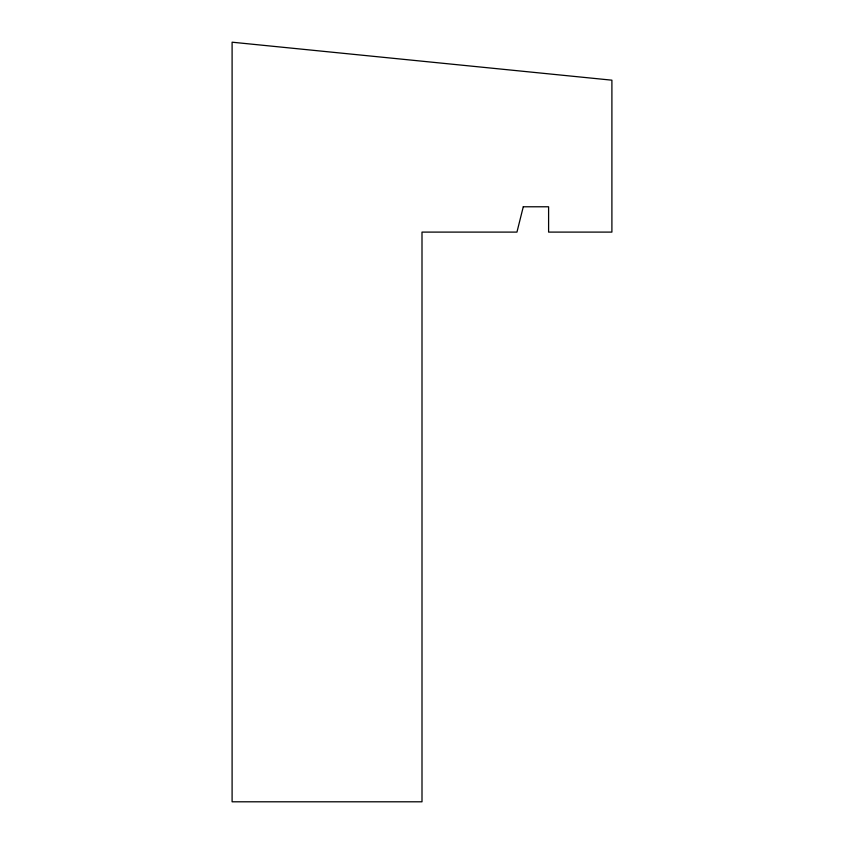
<?xml version="1.0" encoding="UTF-8"?>
<svg xmlns="http://www.w3.org/2000/svg" width="844" height="844" viewBox="0 0 844 844"><rect width="100%" height="100%" fill="white"/><g stroke="black" fill="none" stroke-linecap="round" stroke-linejoin="round"><path stroke-width="1.27" d="M523.28 206.78L516.95 232.1L422 232.1L422 801.8L232.1 801.8L232.1 42.2L611.9 80.18L611.9 232.1L548.6 232.1L548.6 206.78L523.28 206.78"/></g></svg>
